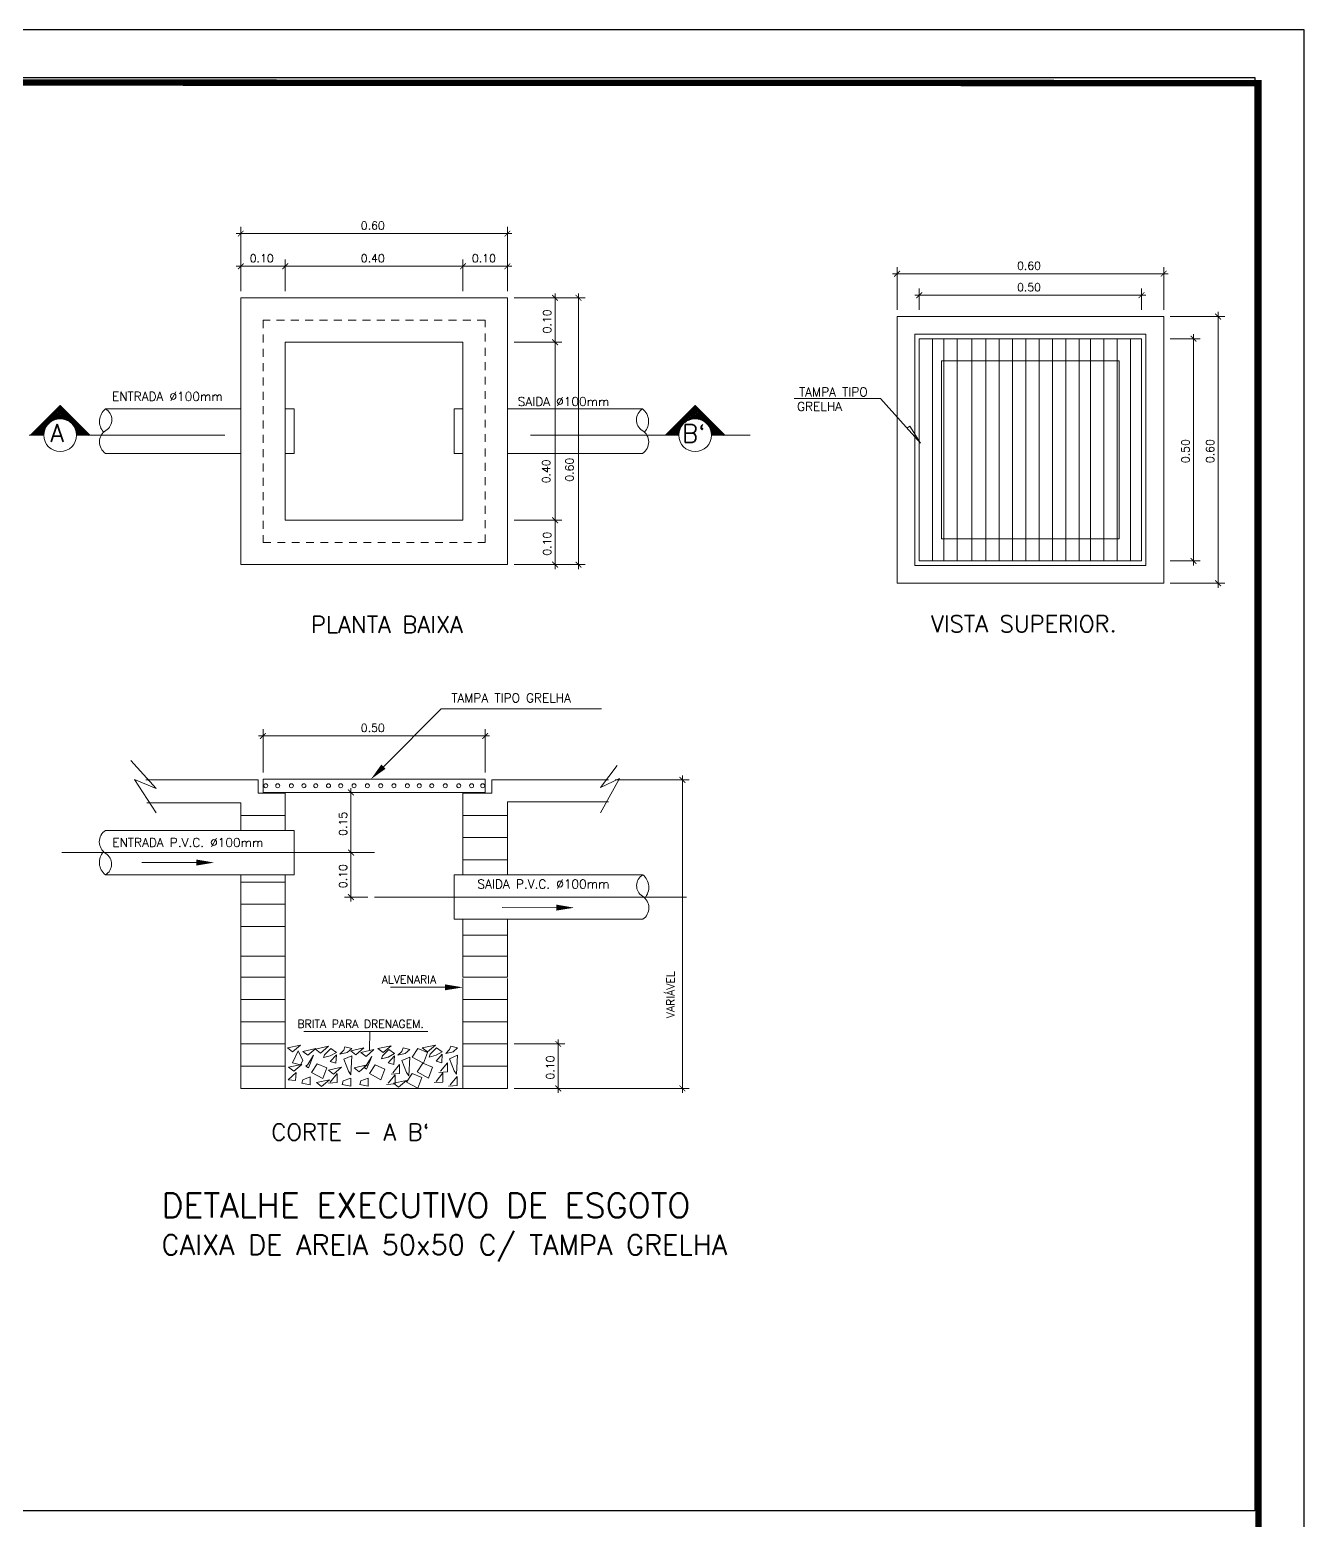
# Model space of a CAD drawing. Header units: millimetres. Extents: x 2426 to 2585, y 1215 to 1309.
# Drawn here: x 2564.83 to 2584.83, y 1236.95 to 1260.33 of the extents above; entities that cross this region are included whole.
import ezdxf
from ezdxf.enums import TextEntityAlignment as Align

# ---------------------------------------------------------------- set-up
doc = ezdxf.new("R2010")
doc.units = ezdxf.units.MM
doc.linetypes.add('CENTER2', pattern=[28.575, 19.05, -3.175, 3.175, -3.175])
doc.linetypes.add('HIDDEN', pattern=[0.375, 0.25, -0.125])
for name, color, linetype in [('A-PEN-B', 5, 'Continuous'), ('DETALLHES_CAIXAS', 6, 'Continuous'), ('TEXTO0', 7, 'Continuous'), ('TXT_0', 7, 'Continuous'), ('TXT_1', 3, 'Continuous'), ('TXT_2', 6, 'Continuous')]:
    doc.layers.add(name, color=color, linetype=linetype)
doc.styles.add('ADITIVOCAD', font='ROMANS.shx')
doc.styles.add('ROMANS', font='romans', dxfattribs={"height": 0.1})

# ---------------------------------------------------------------- blocks, each defined once
blk = doc.blocks.new('*X130')
at = {"color": 0}
for p, q in [((101.59, 65.457), (101.923, 65.79)), ((101.608, 65.457), (101.932, 65.781)), ((101.626, 65.457), (101.941, 65.772)), ((101.643, 65.457), (101.95, 65.763)), ((101.661, 65.457), (101.958, 65.755)), ((101.892, 65.639), (101.831, 65.701)), ((101.908, 65.641), (101.84, 65.709)), ((101.847, 65.626), (101.967, 65.746)), ((101.925, 65.641), (101.848, 65.718)), ((101.944, 65.64), (101.857, 65.727)), ((101.966, 65.636), (101.866, 65.736)), ((101.874, 65.635), (101.976, 65.737)), ((101.993, 65.627), (101.875, 65.745)), ((102.035, 65.602), (101.884, 65.754)), ((102.198, 65.457), (101.893, 65.762)), ((101.897, 65.64), (101.985, 65.728)), ((102.216, 65.457), (101.901, 65.771)), ((102.233, 65.457), (101.91, 65.78)), ((101.916, 65.641), (101.994, 65.719)), ((102.251, 65.457), (101.919, 65.789)), ((101.933, 65.641), (102.003, 65.71)), ((101.949, 65.639), (102.011, 65.702)), ((101.737, 65.458), (101.663, 65.533)), ((101.738, 65.475), (101.672, 65.541)), ((101.679, 65.457), (101.753, 65.531)), ((101.74, 65.49), (101.68, 65.55)), ((101.744, 65.505), (101.689, 65.559)), ((101.748, 65.518), (101.698, 65.568)), ((101.753, 65.531), (101.707, 65.577)), ((101.759, 65.543), (101.716, 65.586)), ((101.765, 65.554), (101.725, 65.594)), ((101.772, 65.565), (101.733, 65.603)), ((101.78, 65.575), (101.742, 65.612)), ((101.788, 65.584), (101.751, 65.621)), ((101.797, 65.593), (101.76, 65.63)), ((101.807, 65.601), (101.769, 65.639)), ((101.817, 65.609), (101.778, 65.648)), ((101.827, 65.615), (101.787, 65.656)), ((101.839, 65.622), (101.795, 65.665)), ((101.851, 65.627), (101.804, 65.674)), ((101.864, 65.632), (101.813, 65.683)), ((101.878, 65.636), (101.822, 65.692)), ((101.964, 65.636), (102.02, 65.693)), ((101.978, 65.633), (102.029, 65.684)), ((101.991, 65.628), (102.038, 65.675)), ((102.003, 65.622), (102.047, 65.666)), ((102.015, 65.616), (102.056, 65.657)), ((102.025, 65.609), (102.065, 65.649)), ((102.036, 65.602), (102.073, 65.64)), ((102.045, 65.594), (102.082, 65.631)), ((102.054, 65.585), (102.091, 65.622)), ((102.062, 65.576), (102.1, 65.613)), ((102.18, 65.457), (102.067, 65.571)), ((102.07, 65.566), (102.109, 65.604)), ((102.077, 65.555), (102.118, 65.595)), ((102.084, 65.544), (102.126, 65.587)), ((102.09, 65.532), (102.135, 65.578)), ((102.095, 65.52), (102.144, 65.569)), ((102.099, 65.506), (102.153, 65.56)), ((102.102, 65.492), (102.162, 65.551)), ((102.105, 65.477), (102.171, 65.542)), ((102.106, 65.46), (102.179, 65.534)), ((101.597, 65.457), (101.592, 65.462)), ((101.615, 65.457), (101.601, 65.471)), ((101.632, 65.457), (101.61, 65.48)), ((101.65, 65.457), (101.619, 65.488)), ((101.668, 65.457), (101.627, 65.497)), ((101.685, 65.457), (101.636, 65.506)), ((101.703, 65.457), (101.645, 65.515)), ((101.721, 65.457), (101.654, 65.524)), ((101.696, 65.457), (101.744, 65.504)), ((101.714, 65.457), (101.739, 65.482)), ((101.732, 65.457), (101.737, 65.463)), ((102.163, 65.457), (102.092, 65.528)), ((102.145, 65.457), (102.1, 65.502)), ((102.127, 65.457), (102.104, 65.48)), ((102.109, 65.457), (102.106, 65.461)), ((102.121, 65.457), (102.188, 65.525)), ((102.138, 65.457), (102.197, 65.516)), ((102.156, 65.457), (102.206, 65.507)), ((102.174, 65.457), (102.215, 65.498)), ((102.191, 65.457), (102.224, 65.489)), ((102.209, 65.457), (102.232, 65.481)), ((102.227, 65.457), (102.241, 65.472)), ((102.244, 65.457), (102.25, 65.463))]:
    blk.add_line(p, q, dxfattribs=at)

msp = doc.modelspace()

# ---------------------------------------------------------------- linework, layer by layer
at = {"layer": 'A-PEN-B', "color": 6, "ltscale": 0.25}
msp.add_lwpolyline([(2563.721, 1259.584), (2584.058, 1259.584), (2584.058, 1237.097), (2563.721, 1237.097)], close=True, dxfattribs=at)
at = {"layer": 'DETALLHES_CAIXAS', "lineweight": 18}
for p, q in [((2568.14, 1256.129), (2568.14, 1251.943)), ((2572.326, 1256.129), (2568.14, 1256.129)), ((2572.326, 1251.943), (2572.326, 1256.129)), ((2571.628, 1255.431), (2568.838, 1255.431)), ((2568.838, 1255.431), (2568.838, 1252.641)), ((2571.628, 1252.641), (2571.628, 1255.431)), ((2578.792, 1255.488), (2578.792, 1252)), ((2582.28, 1255.488), (2578.792, 1255.488)), ((2579.001, 1255.488), (2579.001, 1252)), ((2579.176, 1255.488), (2579.176, 1252)), ((2579.385, 1255.488), (2579.385, 1252)), ((2579.617, 1255.488), (2579.617, 1252)), ((2579.838, 1255.488), (2579.838, 1252)), ((2580.047, 1255.488), (2580.047, 1252)), ((2580.257, 1255.488), (2580.257, 1252)), ((2580.466, 1255.488), (2580.466, 1252)), ((2580.675, 1255.488), (2580.675, 1252)), ((2580.885, 1255.488), (2580.885, 1252)), ((2581.094, 1255.488), (2581.094, 1252)), ((2581.303, 1255.488), (2581.303, 1252)), ((2581.478, 1255.488), (2581.478, 1252)), ((2581.687, 1255.488), (2581.687, 1252)), ((2581.896, 1255.488), (2581.896, 1252)), ((2582.106, 1255.488), (2582.106, 1252)), ((2582.28, 1252), (2582.28, 1255.488)), ((2568.838, 1252.641), (2571.628, 1252.641)), ((2568.14, 1251.943), (2572.326, 1251.943)), ((2578.792, 1252), (2582.28, 1252)), ((2568.414, 1248.565), (2566.65, 1248.565)), ((2568.414, 1248.565), (2568.414, 1248.357)), ((2572.082, 1248.565), (2573.912, 1248.565)), ((2572.082, 1248.565), (2572.082, 1248.357)), ((2568.838, 1248.357), (2568.414, 1248.357)), ((2568.838, 1248.357), (2568.838, 1247.773)), ((2571.628, 1248.357), (2571.628, 1247.075)), ((2571.628, 1248.357), (2572.082, 1248.357)), ((2568.14, 1248.206), (2566.665, 1248.206)), ((2568.14, 1248.206), (2568.14, 1247.773)), ((2572.326, 1248.223), (2572.326, 1247.075)), ((2572.326, 1248.223), (2573.912, 1248.223)), ((2568.14, 1248.008), (2568.838, 1248.008)), ((2571.628, 1248.008), (2572.326, 1248.008)), ((2571.628, 1247.659), (2572.326, 1247.659)), ((2571.628, 1247.311), (2572.326, 1247.311)), ((2568.14, 1247.075), (2568.14, 1245.469)), ((2568.14, 1246.962), (2568.838, 1246.962)), ((2568.838, 1247.075), (2568.838, 1245.469)), ((2568.14, 1246.613), (2568.838, 1246.613)), ((2568.14, 1246.264), (2568.838, 1246.264)), ((2571.628, 1246.378), (2571.628, 1245.469)), ((2572.326, 1246.378), (2572.326, 1245.469)), ((2571.628, 1246.13), (2572.326, 1246.13)), ((2568.14, 1245.8), (2568.838, 1245.8)), ((2571.628, 1245.8), (2572.326, 1245.8)), ((2568.14, 1245.469), (2568.14, 1243.725)), ((2568.14, 1245.469), (2568.838, 1245.469)), ((2568.838, 1245.469), (2568.838, 1243.725)), ((2571.628, 1245.469), (2572.326, 1245.469)), ((2571.628, 1245.451), (2571.628, 1243.725)), ((2572.326, 1245.451), (2572.326, 1243.725)), ((2568.14, 1245.12), (2568.838, 1245.12)), ((2571.628, 1245.12), (2572.326, 1245.12)), ((2568.14, 1244.771), (2568.838, 1244.771)), ((2571.628, 1244.771), (2572.326, 1244.771)), ((2568.14, 1244.422), (2568.838, 1244.422)), ((2571.628, 1244.422), (2572.326, 1244.422)), ((2568.14, 1244.074), (2568.838, 1244.074)), ((2571.628, 1244.074), (2572.326, 1244.074)), ((2568.14, 1243.725), (2568.838, 1243.725)), ((2571.628, 1243.725), (2572.326, 1243.725))]:
    msp.add_line(p, q, dxfattribs=at)
at = {"layer": 'TEXTO0', "linetype": 'ByBlock'}
msp.add_lwpolyline([(2504.055, 1215.784), (2584.835, 1215.784), (2584.835, 1260.334), (2504.055, 1260.334)], close=True, dxfattribs=at)
at = {"layer": 'TEXTO0', "linetype": 'ByBlock', "const_width": 0.1}
msp.add_lwpolyline([(2504.805, 1216.534), (2584.115, 1216.448), (2584.115, 1259.498), (2504.777, 1259.532)], close=True, dxfattribs=at)
at = {"layer": 'TXT_0', "linetype": 'ByBlock', "lineweight": 18}
for p, q in [((2568.14, 1256.233), (2568.14, 1257.242)), ((2572.326, 1256.233), (2572.326, 1257.242)), ((2568.07, 1257.137), (2572.396, 1257.137)), ((2568.14, 1256.233), (2568.14, 1256.728)), ((2568.838, 1256.233), (2568.838, 1256.728)), ((2568.838, 1256.233), (2568.838, 1256.728)), ((2571.628, 1256.233), (2571.628, 1256.728)), ((2571.628, 1256.233), (2571.628, 1256.728)), ((2572.326, 1256.233), (2572.326, 1256.728)), ((2568.07, 1256.624), (2568.907, 1256.624)), ((2568.768, 1256.624), (2571.698, 1256.624)), ((2571.558, 1256.624), (2572.396, 1256.624)), ((2578.373, 1256.507), (2582.698, 1256.507)), ((2578.443, 1255.941), (2578.443, 1256.612)), ((2582.629, 1255.941), (2582.629, 1256.612)), ((2578.792, 1255.941), (2578.792, 1256.275)), ((2582.28, 1255.941), (2582.28, 1256.275)), ((2572.43, 1256.129), (2573.546, 1256.129)), ((2572.43, 1256.129), (2573.179, 1256.129)), ((2573.074, 1255.361), (2573.074, 1256.199)), ((2573.441, 1251.873), (2573.441, 1256.199)), ((2578.722, 1256.171), (2582.35, 1256.171)), ((2582.733, 1255.837), (2583.587, 1255.837)), ((2583.482, 1251.581), (2583.482, 1255.907)), ((2583.097, 1251.93), (2583.097, 1255.558)), ((2572.43, 1255.431), (2573.179, 1255.431)), ((2572.43, 1255.431), (2573.179, 1255.431)), ((2573.074, 1252.571), (2573.074, 1255.501)), ((2582.733, 1255.488), (2583.202, 1255.488)), ((2573.074, 1251.873), (2573.074, 1252.71)), ((2572.43, 1252.641), (2573.179, 1252.641)), ((2572.43, 1252.641), (2573.179, 1252.641)), ((2572.43, 1251.943), (2573.546, 1251.943)), ((2572.43, 1251.943), (2573.179, 1251.943)), ((2582.733, 1252), (2583.202, 1252)), ((2582.733, 1251.651), (2583.587, 1251.651)), ((2568.419, 1249.255), (2572.047, 1249.255)), ((2568.489, 1248.682), (2568.489, 1249.36)), ((2571.977, 1248.682), (2571.977, 1249.36)), ((2574.016, 1248.565), (2575.177, 1248.565)), ((2575.072, 1243.655), (2575.072, 1248.635)), ((2570.128, 1248.368), (2569.766, 1248.368)), ((2569.87, 1247.355), (2569.87, 1248.438)), ((2570.132, 1247.424), (2569.766, 1247.424)), ((2570.132, 1247.424), (2569.766, 1247.424)), ((2569.87, 1246.657), (2569.87, 1247.494)), ((2570.132, 1246.727), (2569.766, 1246.727)), ((2572.43, 1244.422), (2573.228, 1244.422)), ((2573.124, 1243.655), (2573.124, 1244.492)), ((2572.43, 1243.725), (2575.177, 1243.725)), ((2572.43, 1243.725), (2573.228, 1243.725))]:
    msp.add_line(p, q, dxfattribs=at)
at = {"layer": 'TXT_0', "linetype": 'HIDDEN', "lineweight": 18, "ltscale": 0.5}
for p, q in [((2571.977, 1255.78), (2568.489, 1255.78)), ((2568.489, 1255.78), (2568.489, 1252.292)), ((2571.977, 1252.292), (2571.977, 1255.78)), ((2568.489, 1252.292), (2571.977, 1252.292))]:
    msp.add_line(p, q, dxfattribs=at)
at = {"layer": 'TXT_0', "lineweight": 18}
for p, q in [((2578.443, 1255.837), (2578.443, 1251.651)), ((2582.629, 1255.837), (2578.443, 1255.837)), ((2582.629, 1251.651), (2582.629, 1255.837)), ((2578.722, 1255.558), (2578.722, 1251.93)), ((2582.35, 1255.558), (2578.722, 1255.558)), ((2582.35, 1251.93), (2582.35, 1255.558)), ((2581.931, 1255.139), (2579.14, 1255.139)), ((2579.14, 1255.139), (2579.14, 1252.349)), ((2581.931, 1252.349), (2581.931, 1255.139)), ((2568.14, 1254.385), (2566.017, 1254.385)), ((2568.977, 1254.385), (2568.838, 1254.385)), ((2568.977, 1254.385), (2568.977, 1253.687)), ((2571.489, 1254.385), (2571.489, 1253.687)), ((2571.489, 1254.385), (2571.628, 1254.385)), ((2572.326, 1254.385), (2574.448, 1254.385)), ((2576.829, 1254.548), (2578.181, 1254.548)), ((2578.181, 1254.548), (2578.809, 1253.848)), ((2578.643, 1254.113), (2578.598, 1254.083)), ((2578.809, 1253.848), (2578.643, 1254.113)), ((2568.14, 1253.687), (2566.017, 1253.687)), ((2568.977, 1253.687), (2568.838, 1253.687)), ((2571.489, 1253.687), (2571.628, 1253.687)), ((2572.326, 1253.687), (2574.448, 1253.687)), ((2579.14, 1252.349), (2581.931, 1252.349)), ((2578.722, 1251.93), (2582.35, 1251.93)), ((2578.443, 1251.651), (2582.629, 1251.651)), ((2570.379, 1248.772), (2571.286, 1249.678)), ((2571.286, 1249.678), (2573.805, 1249.678)), ((2566.412, 1248.871), (2566.814, 1248.428)), ((2574.047, 1248.79), (2573.785, 1248.448)), ((2566.472, 1248.569), (2566.814, 1248.046)), ((2566.814, 1248.428), (2566.472, 1248.569)), ((2568.489, 1248.578), (2571.977, 1248.578)), ((2568.489, 1248.578), (2568.489, 1248.368)), ((2571.977, 1248.578), (2571.977, 1248.368)), ((2574.087, 1248.589), (2573.785, 1248.046)), ((2573.785, 1248.448), (2574.087, 1248.589)), ((2568.489, 1248.368), (2571.977, 1248.368)), ((2568.977, 1247.773), (2566.015, 1247.773)), ((2568.977, 1247.773), (2568.977, 1247.075)), ((2567.444, 1247.269), (2566.589, 1247.269)), ((2568.977, 1247.075), (2566.015, 1247.075)), ((2571.489, 1247.075), (2574.451, 1247.075)), ((2571.489, 1246.378), (2571.489, 1247.075)), ((2573.095, 1246.566), (2572.241, 1246.563)), ((2571.489, 1246.378), (2574.451, 1246.378)), ((2571.346, 1245.315), (2570.491, 1245.313)), ((2569.128, 1244.62), (2571.074, 1244.62)), ((2570.164, 1244.62), (2570.163, 1244.326)), ((2568.873, 1244.36), (2569.079, 1244.404)), ((2568.954, 1244.297), (2568.873, 1244.36)), ((2569.079, 1244.404), (2568.954, 1244.297)), ((2568.954, 1244.128), (2569.043, 1244.315)), ((2569.043, 1244.315), (2569.115, 1244.163)), ((2569.115, 1244.306), (2569.32, 1244.351)), ((2569.195, 1244.244), (2569.115, 1244.306)), ((2569.32, 1244.351), (2569.195, 1244.244)), ((2569.311, 1244.342), (2569.517, 1244.386)), ((2569.391, 1244.279), (2569.311, 1244.342)), ((2569.517, 1244.386), (2569.391, 1244.279)), ((2569.454, 1244.253), (2569.552, 1244.351)), ((2569.642, 1244.288), (2569.543, 1244.235)), ((2569.552, 1244.351), (2569.642, 1244.288)), ((2569.695, 1244.261), (2569.758, 1244.324)), ((2569.811, 1244.288), (2569.695, 1244.261)), ((2569.758, 1244.324), (2569.776, 1244.377)), ((2569.776, 1244.377), (2569.883, 1244.351)), ((2569.883, 1244.351), (2569.811, 1244.288)), ((2569.865, 1244.315), (2570.07, 1244.36)), ((2569.945, 1244.253), (2569.865, 1244.315)), ((2570.07, 1244.36), (2569.945, 1244.253)), ((2570.026, 1244.288), (2570.231, 1244.333)), ((2570.106, 1244.226), (2570.026, 1244.288)), ((2570.231, 1244.333), (2570.106, 1244.226)), ((2570.294, 1244.351), (2570.499, 1244.395)), ((2570.374, 1244.288), (2570.294, 1244.351)), ((2570.365, 1244.235), (2570.463, 1244.333)), ((2570.499, 1244.395), (2570.374, 1244.288)), ((2570.463, 1244.333), (2570.553, 1244.27)), ((2570.606, 1244.244), (2570.669, 1244.306)), ((2570.669, 1244.306), (2570.687, 1244.36)), ((2570.687, 1244.36), (2570.794, 1244.333)), ((2570.794, 1244.333), (2570.722, 1244.27)), ((2570.83, 1244.217), (2570.919, 1244.351)), ((2570.919, 1244.351), (2571.071, 1244.288)), ((2570.99, 1244.36), (2571.196, 1244.404)), ((2571.071, 1244.297), (2570.99, 1244.36)), ((2571.071, 1244.288), (2571.008, 1244.119)), ((2571.196, 1244.404), (2571.071, 1244.297)), ((2571.115, 1244.261), (2571.214, 1244.36)), ((2571.303, 1244.297), (2571.205, 1244.244)), ((2571.214, 1244.36), (2571.303, 1244.297)), ((2571.357, 1244.27), (2571.419, 1244.333)), ((2571.473, 1244.297), (2571.357, 1244.27)), ((2571.419, 1244.333), (2571.437, 1244.386)), ((2571.437, 1244.386), (2571.544, 1244.36)), ((2571.544, 1244.36), (2571.473, 1244.297)), ((2568.891, 1244.056), (2569.097, 1244.101)), ((2568.972, 1243.994), (2568.891, 1244.056)), ((2569.079, 1244.092), (2568.954, 1244.128)), ((2569.097, 1244.101), (2568.972, 1243.994)), ((2569.115, 1244.163), (2569.079, 1244.092)), ((2569.159, 1244.074), (2569.195, 1244.101)), ((2569.204, 1244.047), (2569.159, 1244.074)), ((2569.195, 1244.101), (2569.284, 1244.244)), ((2569.284, 1244.244), (2569.204, 1244.047)), ((2569.249, 1243.976), (2569.338, 1244.11)), ((2569.338, 1244.11), (2569.49, 1244.047)), ((2569.436, 1244.208), (2569.454, 1244.253)), ((2569.543, 1244.235), (2569.436, 1244.208)), ((2569.517, 1244.012), (2569.722, 1244.056)), ((2569.543, 1244.145), (2569.642, 1244.253)), ((2569.633, 1244.119), (2569.543, 1244.145)), ((2569.722, 1244.056), (2569.597, 1243.949)), ((2569.642, 1244.253), (2569.633, 1244.119)), ((2569.883, 1244.235), (2569.758, 1244.181)), ((2569.758, 1244.181), (2569.829, 1243.994)), ((2569.865, 1243.94), (2569.883, 1244.235)), ((2569.919, 1244.047), (2570.124, 1244.092)), ((2570.124, 1244.092), (2569.999, 1243.985)), ((2570.07, 1244.056), (2570.106, 1244.083)), ((2570.115, 1244.029), (2570.07, 1244.056)), ((2570.106, 1244.083), (2570.195, 1244.226)), ((2570.195, 1244.226), (2570.115, 1244.029)), ((2570.16, 1243.958), (2570.249, 1244.092)), ((2570.249, 1244.092), (2570.401, 1244.029)), ((2570.347, 1244.19), (2570.365, 1244.235)), ((2570.454, 1244.217), (2570.347, 1244.19)), ((2570.553, 1244.27), (2570.454, 1244.217)), ((2570.454, 1244.128), (2570.553, 1244.235)), ((2570.544, 1244.101), (2570.454, 1244.128)), ((2570.526, 1243.967), (2570.633, 1244.101)), ((2570.553, 1244.235), (2570.544, 1244.101)), ((2570.722, 1244.27), (2570.606, 1244.244)), ((2570.633, 1244.101), (2570.633, 1243.958)), ((2570.794, 1244.217), (2570.669, 1244.163)), ((2570.669, 1244.163), (2570.74, 1243.976)), ((2570.776, 1243.922), (2570.794, 1244.217)), ((2571.008, 1244.119), (2570.83, 1244.217)), ((2570.91, 1243.985), (2570.999, 1244.119)), ((2570.999, 1244.119), (2571.151, 1244.056)), ((2571.151, 1244.056), (2571.089, 1243.887)), ((2571.098, 1244.217), (2571.115, 1244.261)), ((2571.205, 1244.244), (2571.098, 1244.217)), ((2571.205, 1244.154), (2571.303, 1244.261)), ((2571.294, 1244.128), (2571.205, 1244.154)), ((2571.276, 1243.994), (2571.383, 1244.128)), ((2571.303, 1244.261), (2571.294, 1244.128)), ((2571.383, 1244.128), (2571.383, 1243.985)), ((2571.544, 1244.244), (2571.419, 1244.19)), ((2571.419, 1244.19), (2571.491, 1244.003)), ((2571.526, 1243.949), (2571.544, 1244.244)), ((2568.882, 1243.86), (2569.007, 1243.976)), ((2568.998, 1243.851), (2568.882, 1243.86)), ((2569.007, 1243.976), (2568.998, 1243.851)), ((2569.097, 1243.806), (2569.115, 1243.86)), ((2569.115, 1243.86), (2569.231, 1243.904)), ((2569.231, 1243.904), (2569.231, 1243.779)), ((2569.427, 1243.878), (2569.249, 1243.976)), ((2569.329, 1243.815), (2569.534, 1243.86)), ((2569.534, 1243.86), (2569.409, 1243.753)), ((2569.49, 1244.047), (2569.427, 1243.878)), ((2569.597, 1243.949), (2569.517, 1244.012)), ((2569.543, 1243.824), (2569.651, 1243.958)), ((2569.651, 1243.958), (2569.651, 1243.815)), ((2569.731, 1243.788), (2569.749, 1243.842)), ((2569.749, 1243.842), (2569.865, 1243.887)), ((2569.829, 1243.994), (2569.865, 1243.94)), ((2569.865, 1243.887), (2569.865, 1243.762)), ((2569.999, 1243.985), (2569.919, 1244.047)), ((2570.008, 1243.788), (2570.026, 1243.842)), ((2570.026, 1243.842), (2570.142, 1243.887)), ((2570.142, 1243.887), (2570.142, 1243.762)), ((2570.338, 1243.86), (2570.16, 1243.958)), ((2570.401, 1244.029), (2570.338, 1243.86)), ((2570.454, 1243.806), (2570.562, 1243.94)), ((2570.633, 1243.958), (2570.499, 1243.949)), ((2570.535, 1243.806), (2570.74, 1243.851)), ((2570.562, 1243.94), (2570.562, 1243.797)), ((2570.74, 1243.851), (2570.615, 1243.744)), ((2570.74, 1243.976), (2570.776, 1243.922)), ((2570.74, 1243.824), (2570.83, 1243.958)), ((2570.919, 1243.726), (2570.74, 1243.824)), ((2570.83, 1243.958), (2570.981, 1243.895)), ((2571.089, 1243.887), (2570.91, 1243.985)), ((2570.981, 1243.895), (2570.919, 1243.726)), ((2571.312, 1243.824), (2571.178, 1243.815)), ((2571.205, 1243.833), (2571.312, 1243.967)), ((2571.383, 1243.985), (2571.249, 1243.976)), ((2571.312, 1243.967), (2571.312, 1243.824)), ((2571.428, 1243.779), (2571.535, 1243.913)), ((2571.491, 1244.003), (2571.526, 1243.949)), ((2571.535, 1243.913), (2571.535, 1243.77)), ((2568.838, 1243.725), (2571.628, 1243.725)), ((2569.231, 1243.779), (2569.097, 1243.806)), ((2569.409, 1243.753), (2569.329, 1243.815)), ((2569.651, 1243.815), (2569.517, 1243.806)), ((2569.865, 1243.762), (2569.731, 1243.788)), ((2570.142, 1243.762), (2570.008, 1243.788)), ((2570.562, 1243.797), (2570.428, 1243.788)), ((2570.615, 1243.744), (2570.535, 1243.806)), ((2571.535, 1243.77), (2571.401, 1243.762))]:
    msp.add_line(p, q, dxfattribs=at)
at = {"layer": 'TXT_0', "linetype": 'CENTER2', "lineweight": 18}
for p, q in [((2565.328, 1247.424), (2570.237, 1247.424)), ((2575.138, 1246.727), (2570.237, 1246.727))]:
    msp.add_line(p, q, dxfattribs=at)
at = {"layer": 'TXT_0', "linetype": 'ByBlock', "lineweight": 18, "const_width": 0.0136}
for points in [[(2568.185, 1257.182), (2568.095, 1257.092)], [(2572.28, 1257.092), (2572.371, 1257.182)], [(2568.185, 1256.669), (2568.095, 1256.578)], [(2568.792, 1256.578), (2568.883, 1256.669)], [(2568.883, 1256.669), (2568.792, 1256.578)], [(2571.673, 1256.669), (2571.583, 1256.578)], [(2571.583, 1256.578), (2571.673, 1256.669)], [(2572.28, 1256.578), (2572.371, 1256.669)], [(2578.488, 1256.553), (2578.397, 1256.462)], [(2582.583, 1256.462), (2582.674, 1256.553)], [(2578.837, 1256.216), (2578.746, 1256.125)], [(2582.234, 1256.125), (2582.325, 1256.216)], [(2573.119, 1256.084), (2573.029, 1256.174)], [(2573.486, 1256.084), (2573.396, 1256.174)], [(2583.528, 1255.791), (2583.437, 1255.882)], [(2583.142, 1255.443), (2583.052, 1255.533)], [(2573.029, 1255.477), (2573.119, 1255.386)], [(2573.119, 1255.386), (2573.029, 1255.477)], [(2573.119, 1252.595), (2573.029, 1252.686)], [(2573.029, 1252.686), (2573.119, 1252.595)], [(2583.052, 1252.045), (2583.142, 1251.954)], [(2573.029, 1251.988), (2573.119, 1251.898)], [(2573.396, 1251.988), (2573.486, 1251.898)], [(2583.437, 1251.696), (2583.528, 1251.606)], [(2568.534, 1249.3), (2568.443, 1249.21)], [(2571.932, 1249.21), (2572.022, 1249.3)], [(2575.118, 1248.52), (2575.027, 1248.611)], [(2569.916, 1248.323), (2569.825, 1248.414)], [(2569.825, 1247.47), (2569.916, 1247.379)], [(2569.916, 1247.379), (2569.825, 1247.47)], [(2569.825, 1246.772), (2569.916, 1246.681)], [(2573.169, 1244.377), (2573.078, 1244.468)], [(2573.078, 1243.77), (2573.169, 1243.679)], [(2575.027, 1243.77), (2575.118, 1243.679)]]:
    msp.add_lwpolyline(points, dxfattribs=at)
at = {"layer": 'TXT_0', "lineweight": 18}
for centre, radius, start, end in [((2566.17, 1254.19), 0.248, 128.1461, 222.7189), ((2565.918, 1254.215), 0.197, 302.166, 59.5336), ((2574.548, 1254.215), 0.197, 120.4664, 237.834), ((2574.295, 1254.19), 0.248, 317.2811, 51.8539), ((2566.137, 1253.866), 0.215, 122.166, 236.2528), ((2574.329, 1253.866), 0.215, 303.7472, 57.834), ((2568.532, 1248.473), 0.0314, 0, 180), ((2568.72, 1248.473), 0.0314, 0, 180), ((2568.934, 1248.473), 0.0314, 0, 180), ((2569.131, 1248.473), 0.0314, 0, 180), ((2569.317, 1248.473), 0.0314, 0, 180), ((2569.517, 1248.473), 0.0314, 0, 180), ((2569.708, 1248.473), 0.0314, 0, 180), ((2569.918, 1248.473), 0.0314, 0, 180), ((2570.127, 1248.473), 0.0314, 0, 180), ((2570.336, 1248.473), 0.0314, 0, 180), ((2570.545, 1248.473), 0.0314, 0, 180), ((2570.755, 1248.473), 0.0314, 0, 180), ((2570.942, 1248.473), 0.0314, 0, 180), ((2571.139, 1248.473), 0.0314, 0, 180), ((2571.35, 1248.473), 0.0314, 0, 180), ((2571.562, 1248.473), 0.0314, 0, 180), ((2571.764, 1248.473), 0.0314, 0, 180), ((2571.938, 1248.473), 0.0314, 0, 180), ((2568.532, 1248.473), 0.0314, 180, 0), ((2568.72, 1248.473), 0.0314, 180, 0), ((2568.934, 1248.473), 0.0314, 180, 0), ((2569.131, 1248.473), 0.0314, 180, 0), ((2569.317, 1248.473), 0.0314, 180, 0), ((2569.517, 1248.473), 0.0314, 180, 0), ((2569.708, 1248.473), 0.0314, 180, 0), ((2569.918, 1248.473), 0.0314, 180, 0), ((2570.127, 1248.473), 0.0314, 180, 0), ((2570.336, 1248.473), 0.0314, 180, 0), ((2570.545, 1248.473), 0.0314, 180, 0), ((2570.755, 1248.473), 0.0314, 180, 0), ((2570.942, 1248.473), 0.0314, 180, 0), ((2571.139, 1248.473), 0.0314, 180, 0), ((2571.35, 1248.473), 0.0314, 180, 0), ((2571.562, 1248.473), 0.0314, 180, 0), ((2571.764, 1248.473), 0.0314, 180, 0), ((2571.938, 1248.473), 0.0314, 180, 0), ((2566.134, 1247.594), 0.215, 123.7472, 237.834), ((2566.168, 1247.27), 0.248, 137.2811, 231.8539), ((2565.915, 1247.245), 0.197, 300.4664, 57.834), ((2574.551, 1246.906), 0.197, 120.4664, 237.834), ((2574.298, 1246.881), 0.248, 317.2811, 51.8539), ((2574.331, 1246.557), 0.215, 303.7472, 57.834)]:
    msp.add_arc(centre, radius, start, end, dxfattribs=at)
for points in [[(2570.412, 1248.739), (2570.346, 1248.805), (2570.182, 1248.575)], [(2567.444, 1247.315), (2567.444, 1247.222), (2567.723, 1247.268)], [(2573.095, 1246.608), (2573.095, 1246.515), (2573.374, 1246.56)], [(2571.346, 1245.357), (2571.345, 1245.264), (2571.625, 1245.31)]]:
    msp.add_solid(points, dxfattribs=at)
at = {"layer": 'TXT_1', "lineweight": 18}
for p, q in [((2564.839, 1253.973), (2565.305, 1254.44)), ((2565.305, 1254.44), (2565.772, 1253.973)), ((2575.273, 1254.44), (2574.806, 1253.973)), ((2575.739, 1253.973), (2575.273, 1254.44)), ((2564.816, 1253.973), (2565.025, 1253.973)), ((2565.562, 1253.973), (2565.772, 1253.973)), ((2575.015, 1253.973), (2574.806, 1253.973)), ((2575.739, 1253.973), (2575.53, 1253.973))]:
    msp.add_line(p, q, dxfattribs=at)
for centre in [(2565.305, 1253.973), (2575.273, 1253.973)]:
    msp.add_circle(centre, 0.257, dxfattribs=at)
at = {"layer": 'TXT_2', "linetype": 'CENTER2', "lineweight": 18}
for p, q in [((2567.888, 1253.973), (2565.772, 1253.973)), ((2572.69, 1253.973), (2574.806, 1253.973)), ((2575.739, 1253.973), (2576.136, 1253.973))]:
    msp.add_line(p, q, dxfattribs=at)

# ---------------------------------------------------------------- block references
at = {"layer": 'TXT_1', "lineweight": 18}
for p, xscale, yscale, zscale in [((2423.098, 1162.643), 1.395267886588156, 1.395267886588156, 1.395267886588156), ((2717.48, 1162.643), -1.395267886588156, 1.395267886588162, 1.395267886588161)]:
    msp.add_blockref('*X130', p, dxfattribs=dict(at, xscale=xscale, yscale=yscale, zscale=zscale))

# ---------------------------------------------------------------- texts
at = {"layer": 'TXT_0', "lineweight": 18, "style": 'ROMANS'}
for s, p in [('0.60', (2570.024, 1257.2)), ('0.10', (2568.28, 1256.686)), ('0.40', (2570.024, 1256.686)), ('0.10', (2571.768, 1256.686)), ('0.60', (2580.326, 1256.57)), ('0.50', (2580.326, 1256.233)), ('0.50', (2570.024, 1249.318))]:
    msp.add_text(s, height=0.1256, dxfattribs=at).set_placement(p)
for s, p in [('0.10', (2573.011, 1255.571)), ('0.50', (2583.034, 1253.535)), ('0.60', (2583.42, 1253.535)), ('0.40', (2572.997, 1253.218)), ('0.60', (2573.364, 1253.244)), ('0.10', (2573.011, 1252.083)), ('0.15', (2569.808, 1247.687)), ('0.10', (2569.808, 1246.866)), ('VARIÁVEL', (2574.95, 1244.826)), ('0.10', (2573.061, 1243.864))]:
    msp.add_text(s, height=0.1256, rotation=90, dxfattribs=at).set_placement(p)
for s, height, p in [('ENTRADA %%C100mm', 0.13953, (2566.117, 1254.582)), ('TAMPA TIPO', 0.1395, (2576.905, 1254.653)), ('SAIDA %%C100mm', 0.13953, (2572.487, 1254.502)), ('GRELHA', 0.1395, (2576.874, 1254.424)), ('TAMPA TIPO GRELHA ', 0.13953, (2571.446, 1249.851)), ('ENTRADA P.V.C. %%C100mm', 0.13953, (2566.122, 1247.583)), ('SAIDA P.V.C. %%C100mm', 0.13953, (2571.854, 1246.931)), ('ALVENARIA', 0.1256, (2570.352, 1245.434)), ('BRITA PARA DRENAGEM.', 0.12557, (2569.028, 1244.737))]:
    msp.add_text(s, height=height, dxfattribs=at).set_placement(p, align=Align.MIDDLE_LEFT)
at = {"layer": 'TXT_1', "lineweight": 18, "style": 'ADITIVOCAD'}
for s, height, p in [('A', 0.279, (2565.257, 1254.007)), ('B`', 0.2791, (2575.255, 1254.001)), ('PLANTA BAIXA', 0.26161, (2570.435, 1251.001)), ('VISTA SUPERIOR.', 0.26161, (2580.433, 1251.014)), ('CORTE - A B`', 0.26161, (2569.862, 1243.039))]:
    msp.add_text(s, height=height, dxfattribs=at).set_placement(p, align=Align.MIDDLE)
at = {"layer": 'TXT_2', "lineweight": 18, "style": 'ADITIVOCAD'}
for s, height, p in [('DETALHE EXECUTIVO DE ESGOTO', 0.3837, (2566.895, 1241.697)), ('CAIXA DE AREIA 50x50 C/ TAMPA GRELHA', 0.31394, (2566.895, 1241.114))]:
    msp.add_text(s, height=height, dxfattribs=at).set_placement(p)

doc.saveas('drawing.dxf')
